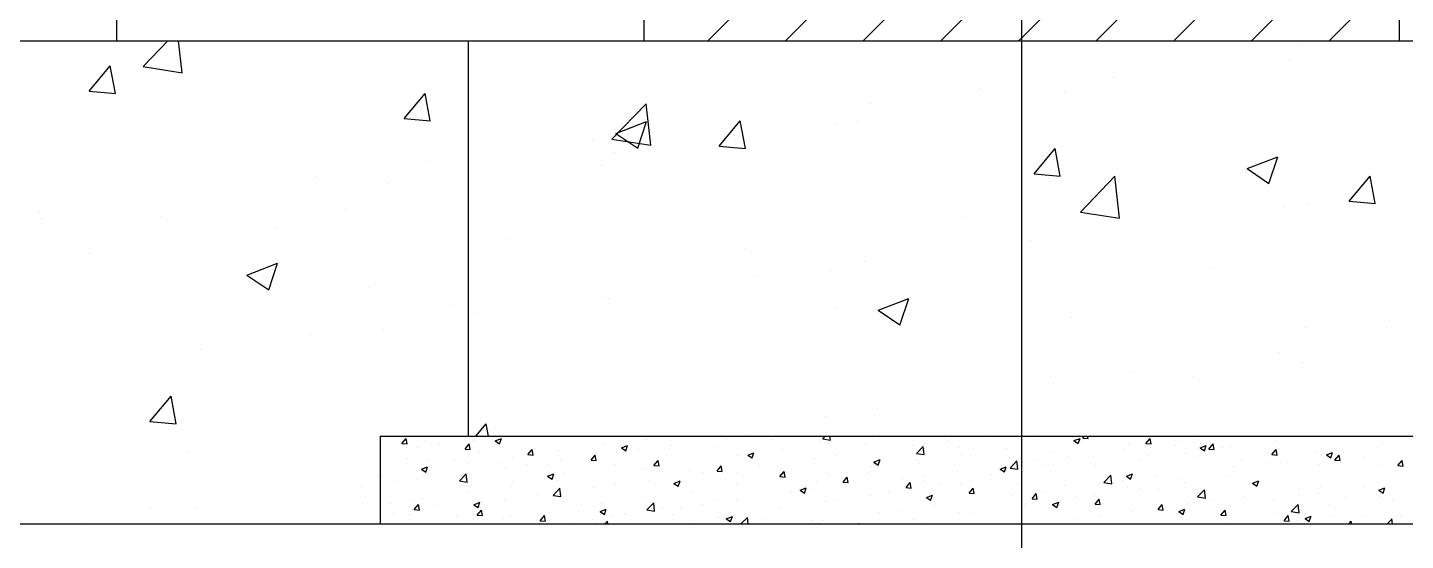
# Model space of a CAD drawing. Header units: metres. Extents: x 0 to 420, y 0 to 297.
# Drawn here: x 80.4 to 167.5, y 99 to 131.5 of the extents above; entities that cross this region are included whole.
import ezdxf

# ---------------------------------------------------------------- set-up
doc = ezdxf.new("R2010")
doc.units = ezdxf.units.M

msp = doc.modelspace()

# ---------------------------------------------------------------- linework, layer by layer
for p, q in [((143.22, 267.85), (143.22, 43.41)), ((123.39, 130.63), (143.22, 150.45)), ((85.99, 147.3), (85.99, 130.63)), ((143.22, 130.81), (160.44, 148.03)), ((128.3, 130.63), (143.22, 145.54)), ((147.95, 130.63), (160.44, 143.12)), ((133.21, 130.63), (143.22, 140.63)), ((152.86, 130.63), (162.86, 140.63)), ((119.33, 137.3), (119.33, 130.63)), ((157.77, 130.63), (164.43, 137.3)), ((167.11, 137.3), (167.11, 130.63)), ((138.12, 130.63), (143.22, 135.72)), ((162.68, 130.63), (167.11, 135.06)), ((143.04, 130.63), (143.22, 130.81)), ((69.33, 130.63), (108.22, 130.63)), ((87.67, 129.01), (89.23, 130.63)), ((90.14, 128.62), (89.91, 130.63)), ((108.22, 130.63), (178.22, 130.63)), ((108.22, 130.63), (108.22, 105.63)), ((160.76, 130.45), (160.76, 130.45)), ((84.25, 127.46), (85.59, 129.05)), ((85.91, 127.31), (85.59, 129.05)), ((87.67, 129.01), (90.14, 128.62)), ((151.12, 128.99), (151.12, 128.99)), ((160.19, 129.4), (160.19, 129.4)), ((89.12, 128.79), (89.12, 128.79)), ((149.06, 128.32), (149.06, 128.32)), ((84.25, 127.46), (85.91, 127.31)), ((104.17, 125.72), (105.51, 127.31)), ((105.83, 125.57), (105.51, 127.31)), ((140.6, 127.6), (140.6, 127.6)), ((145.93, 127.44), (145.93, 127.44)), ((117.32, 124.41), (119.48, 126.66)), ((119.79, 124.03), (119.48, 126.66)), ((133.65, 126.69), (133.65, 126.69)), ((104.17, 125.72), (105.83, 125.57)), ((117.57, 124.78), (119.51, 125.53)), ((118.95, 123.85), (119.51, 125.53)), ((124.1, 123.97), (125.44, 125.57)), ((125.76, 123.83), (125.44, 125.57)), ((132.86, 125.54), (132.86, 125.54)), ((117.57, 124.78), (118.95, 123.85)), ((131.5, 125.36), (131.5, 125.36)), ((116.11, 124.38), (116.11, 124.38)), ((117.32, 124.41), (119.79, 124.03)), ((124.1, 123.97), (125.76, 123.83)), ((144.02, 122.23), (145.36, 123.82)), ((145.68, 122.08), (145.36, 123.82)), ((105.58, 122.99), (105.58, 122.99)), ((117.47, 123.58), (117.47, 123.58)), ((157.49, 122.56), (159.43, 123.3)), ((158.87, 121.62), (159.43, 123.3)), ((98.63, 122.08), (98.63, 122.08)), ((116.66, 122.76), (116.66, 122.76)), ((144.02, 122.23), (145.68, 122.08)), ((146.96, 119.81), (149.13, 122.07)), ((149.43, 119.43), (149.13, 122.07)), ((155.72, 122.22), (155.72, 122.22)), ((157.49, 122.56), (158.87, 121.62)), ((163.94, 120.49), (165.28, 122.08)), ((165.6, 120.34), (165.28, 122.08)), ((103.21, 121.63), (103.21, 121.63)), ((161.36, 120.34), (161.36, 120.34)), ((163.94, 120.49), (165.61, 120.34)), ((81.09, 119.77), (81.09, 119.77)), ((88.78, 119.54), (88.78, 119.54)), ((100.46, 119.98), (100.46, 119.98)), ((139.52, 119.44), (139.52, 119.44)), ((146.96, 119.81), (149.43, 119.43)), ((159.85, 120.15), (159.85, 120.15)), ((81.21, 119.39), (81.21, 119.39)), ((96.04, 118.77), (96.04, 118.77)), ((110.87, 118.14), (110.87, 118.14)), ((143.81, 118.03), (143.81, 118.03)), ((145.59, 118.2), (145.59, 118.2)), ((84.26, 117.2), (84.26, 117.2)), ((125.7, 117.51), (125.7, 117.51)), ((140.53, 116.89), (140.53, 116.89)), ((94.23, 115.82), (96.17, 116.57)), ((95.61, 114.89), (96.17, 116.57)), ((123.32, 116.66), (123.32, 116.66)), ((131.16, 116.11), (131.16, 116.11)), ((133.29, 116.65), (133.29, 116.65)), ((155.35, 116.26), (155.35, 116.26)), ((87.07, 115.66), (87.07, 115.66)), ((94.23, 115.82), (95.61, 114.89)), ((126.34, 115.73), (126.34, 115.73)), ((101.9, 115.03), (101.9, 115.03)), ((116.73, 114.41), (116.73, 114.41)), ((117.13, 114.33), (117.13, 114.33)), ((134.15, 113.6), (136.09, 114.34)), ((135.53, 112.66), (136.09, 114.34)), ((107.12, 113.88), (107.12, 113.88)), ((108.8, 113.42), (108.8, 113.42)), ((131.55, 113.78), (131.55, 113.78)), ((134.15, 113.6), (135.53, 112.67)), ((146.38, 113.15), (146.38, 113.15)), ((161.21, 112.53), (161.21, 112.53)), ((166.33, 112.5), (166.33, 112.5)), ((98.28, 112.04), (98.28, 112.04)), ((102.87, 112.38), (102.87, 112.38)), ((90.92, 111.1), (90.92, 111.1)), ((91.32, 111.12), (91.32, 111.12)), ((159.52, 110.9), (159.52, 110.9)), ((88.44, 110.3), (88.44, 110.3)), ((161, 110.3), (161, 110.3)), ((145.25, 108.95), (145.25, 108.95)), ((150.13, 109.72), (150.13, 109.72)), ((154.05, 109.38), (154.05, 109.38)), ((88.1, 106.56), (89.44, 108.16)), ((89.76, 106.42), (89.44, 108.16)), ((88.1, 106.56), (89.76, 106.42)), ((108.71, 105.63), (109.37, 106.42)), ((109.51, 105.63), (109.37, 106.42)), ((130.83, 106.87), (130.83, 106.87)), ((133.93, 106.94), (133.93, 106.94)), ((136.51, 107.07), (136.51, 107.07)), ((102.66, 105.63), (183.77, 105.63)), ((102.66, 105.63), (102.66, 100.08)), ((104.04, 105.17), (104.31, 105.49)), ((104.37, 105.14), (104.31, 105.49)), ((109.94, 105.33), (110.33, 105.48)), ((110.21, 105.15), (110.33, 105.48)), ((124.48, 105.57), (124.48, 105.57)), ((124.6, 105.51), (124.6, 105.51)), ((125.99, 105.69), (125.99, 105.69)), ((127.26, 105.53), (127.26, 105.53)), ((130.65, 105.46), (130.81, 105.63)), ((130.65, 105.46), (131.14, 105.39)), ((131.14, 105.39), (131.11, 105.63)), ((133.82, 105.57), (133.82, 105.57)), ((138.79, 105.63), (138.83, 105.6)), ((138.83, 105.6), (138.84, 105.63)), ((140.64, 105.62), (140.64, 105.62)), ((141.11, 105.56), (141.11, 105.56)), ((146.47, 105.55), (146.47, 105.55)), ((146.54, 105.35), (146.93, 105.49)), ((146.82, 105.16), (146.93, 105.49)), ((147.1, 105.51), (147.2, 105.63)), ((147.1, 105.51), (147.44, 105.48)), ((147.44, 105.48), (147.41, 105.63)), ((151.09, 105.16), (151.36, 105.48)), ((151.42, 105.14), (151.36, 105.48)), ((90.51, 104.65), (90.51, 104.65)), ((104.04, 105.17), (104.37, 105.14)), ((104.37, 105.35), (104.37, 105.35)), ((105.05, 104.93), (105.05, 104.93)), ((105.47, 105.38), (105.47, 105.38)), ((106.44, 105.11), (106.44, 105.11)), ((108.03, 104.82), (108.3, 105.14)), ((108.03, 104.82), (108.36, 104.79)), ((108.36, 104.79), (108.29, 105.14)), ((108.54, 105.39), (108.54, 105.39)), ((108.94, 104.69), (108.94, 104.69)), ((109.94, 105.33), (110.21, 105.15)), ((112.01, 104.47), (112.28, 104.79)), ((112.18, 105.25), (112.18, 105.25)), ((112.34, 104.44), (112.28, 104.79)), ((113.94, 104.7), (113.94, 104.7)), ((116.8, 105.09), (116.8, 105.09)), ((117.92, 104.89), (118.31, 105.04)), ((117.92, 104.89), (118.2, 104.7)), ((118.2, 104.7), (118.31, 105.04)), ((118.98, 104.77), (118.98, 104.77)), ((119.6, 105.44), (119.6, 105.44)), ((121.09, 105.04), (121.09, 105.04)), ((124.02, 104.97), (124.02, 104.97)), ((125.91, 104.44), (126.29, 104.59)), ((126.18, 104.26), (126.29, 104.59)), ((127.45, 105.44), (127.45, 105.44)), ((128.08, 104.76), (128.08, 104.76)), ((130.42, 105.31), (130.42, 105.31)), ((130.96, 105.17), (130.96, 105.17)), ((133.38, 105.19), (133.38, 105.19)), ((133.63, 104.7), (133.63, 104.7)), ((136.35, 105.06), (136.35, 105.06)), ((136.58, 104.54), (137.01, 104.99)), ((137.07, 104.47), (137.01, 104.99)), ((137.14, 105.16), (137.14, 105.16)), ((138.53, 105.34), (138.53, 105.34)), ((139.31, 104.94), (139.31, 104.94)), ((142.28, 104.81), (142.28, 104.81)), ((142.29, 104.88), (142.29, 104.88)), ((143.23, 104.99), (143.23, 104.99)), ((144.07, 105.43), (144.07, 105.43)), ((145.1, 105.23), (145.1, 105.23)), ((145.24, 104.69), (145.24, 104.69)), ((146.54, 105.35), (146.82, 105.16)), ((147.04, 105.31), (147.04, 105.31)), ((149.69, 104.81), (149.69, 104.81)), ((150, 105.18), (150, 105.18)), ((151.04, 104.89), (151.04, 104.89)), ((151.08, 105), (151.08, 105)), ((151.09, 105.16), (151.42, 105.14)), ((152.97, 105.06), (152.97, 105.06)), ((153.18, 105.27), (153.18, 105.27)), ((154.28, 105.44), (154.28, 105.44)), ((154.53, 104.9), (154.91, 105.05)), ((154.53, 104.9), (154.8, 104.71)), ((154.8, 104.71), (154.91, 105.05)), ((155.07, 104.82), (155.34, 105.14)), ((155.07, 104.82), (155.41, 104.79)), ((155.41, 104.79), (155.34, 105.14)), ((155.94, 104.93), (155.94, 104.93)), ((156.46, 104.97), (156.46, 104.97)), ((158.9, 104.81), (158.9, 104.81)), ((159.06, 104.47), (159.33, 104.79)), ((159.31, 105.36), (159.31, 105.36)), ((159.39, 104.44), (159.33, 104.79)), ((161.87, 104.68), (161.87, 104.68)), ((162.51, 104.46), (162.9, 104.6)), ((162.79, 104.27), (162.9, 104.6)), ((162.88, 104.61), (162.88, 104.61)), ((163.62, 104.65), (163.62, 104.65)), ((165.73, 104.93), (165.73, 104.93)), ((166.12, 105.17), (166.12, 105.17)), ((104.41, 104.24), (104.41, 104.24)), ((105.7, 104.14), (105.7, 104.14)), ((107.38, 104.11), (107.38, 104.11)), ((108.25, 103.92), (108.25, 103.92)), ((110.34, 103.99), (110.34, 103.99)), ((111.06, 104.28), (111.06, 104.28)), ((111.98, 103.85), (111.98, 103.85)), ((112.01, 104.47), (112.34, 104.44)), ((113.31, 103.86), (113.31, 103.86)), ((114.08, 104.12), (114.08, 104.12)), ((116, 104.12), (116.26, 104.44)), ((116, 104.12), (116.33, 104.09)), ((116.33, 104.09), (116.26, 104.44)), ((116.28, 103.74), (116.28, 103.74)), ((117.54, 103.86), (117.54, 103.86)), ((117.59, 104.58), (117.59, 104.58)), ((119.98, 103.78), (120.25, 104.09)), ((119.98, 103.78), (120.31, 103.75)), ((120.31, 103.75), (120.25, 104.09)), ((120.78, 104.42), (120.78, 104.42)), ((122.42, 104.01), (122.42, 104.01)), ((123.97, 103.43), (124.23, 103.75)), ((124.3, 103.4), (124.23, 103.75)), ((125.27, 104.4), (125.27, 104.4)), ((125.91, 104.44), (126.18, 104.26)), ((126.63, 103.78), (126.63, 103.78)), ((130.14, 104.24), (130.14, 104.24)), ((131.53, 104.42), (131.53, 104.42)), ((133.75, 103.72), (133.75, 103.72)), ((133.89, 104), (134.28, 104.15)), ((133.89, 104), (134.17, 103.81)), ((134.17, 103.81), (134.28, 104.15)), ((136.56, 104.07), (136.56, 104.07)), ((136.58, 104.54), (137.07, 104.47)), ((136.75, 103.88), (136.75, 103.88)), ((139.44, 104.49), (139.44, 104.49)), ((139.99, 104.44), (139.99, 104.44)), ((142.51, 103.62), (142.94, 104.08)), ((142.68, 103.89), (142.68, 103.89)), ((143, 103.55), (142.94, 104.08)), ((144.07, 104.07), (144.07, 104.07)), ((144.56, 103.77), (144.56, 103.77)), ((146.18, 104.35), (146.18, 104.35)), ((147.8, 104.33), (147.8, 104.33)), ((147.92, 103.8), (147.92, 103.8)), ((148.21, 104.56), (148.21, 104.56)), ((150.77, 104.19), (150.77, 104.19)), ((151.18, 104.44), (151.18, 104.44)), ((153.58, 104.55), (153.58, 104.55)), ((154.14, 104.31), (154.14, 104.31)), ((156.62, 103.73), (156.62, 103.73)), ((157.11, 104.19), (157.11, 104.19)), ((158.72, 104), (158.72, 104)), ((159.06, 104.47), (159.39, 104.44)), ((159.64, 104.05), (159.64, 104.05)), ((160.07, 104.06), (160.07, 104.06)), ((162.05, 103.86), (162.05, 103.86)), ((162.23, 104.47), (162.23, 104.47)), ((162.51, 104.46), (162.79, 104.27)), ((163.04, 104.12), (163.31, 104.44)), ((163.04, 104.12), (163.38, 104.09)), ((163.04, 103.94), (163.04, 103.94)), ((163.38, 104.09), (163.31, 104.44)), ((164.83, 104.56), (164.83, 104.56)), ((164.94, 104.28), (164.94, 104.28)), ((166, 103.81), (166, 103.81)), ((167.03, 103.77), (167.3, 104.09)), ((167.03, 103.77), (167.36, 103.74)), ((167.36, 103.74), (167.3, 104.09)), ((102.53, 103.13), (102.53, 103.13)), ((104.98, 102.92), (104.98, 102.92)), ((105.27, 103.54), (105.66, 103.69)), ((105.27, 103.54), (105.55, 103.36)), ((105.4, 103.53), (105.4, 103.53)), ((105.55, 103.35), (105.66, 103.69)), ((107.08, 103.2), (107.08, 103.2)), ((107.67, 102.81), (108.1, 103.26)), ((108.16, 102.73), (108.1, 103.26)), ((110.59, 103.66), (110.59, 103.66)), ((113.25, 103.1), (113.64, 103.25)), ((113.25, 103.1), (113.53, 102.91)), ((113.53, 102.91), (113.64, 103.25)), ((113.88, 102.85), (113.88, 102.85)), ((114.3, 103.3), (114.3, 103.3)), ((116.73, 103.24), (116.73, 103.24)), ((119.24, 103.61), (119.24, 103.61)), ((119.53, 103.59), (119.53, 103.59)), ((119.63, 102.85), (119.63, 102.85)), ((122.21, 103.49), (122.21, 103.49)), ((123.13, 103.32), (123.13, 103.32)), ((123.97, 103.43), (124.3, 103.4)), ((124.53, 103.5), (124.53, 103.5)), ((125.17, 103.36), (125.17, 103.36)), ((127.95, 103.08), (128.22, 103.4)), ((127.95, 103.08), (128.28, 103.05)), ((128.01, 102.91), (128.01, 102.91)), ((128.14, 103.24), (128.14, 103.24)), ((128.28, 103.05), (128.22, 103.4)), ((130.9, 103.32), (130.9, 103.32)), ((131.1, 103.11), (131.1, 103.11)), ((131.94, 102.73), (132.2, 103.05)), ((132.27, 102.7), (132.2, 103.05)), ((133.51, 103.33), (133.51, 103.33)), ((134.07, 102.99), (134.07, 102.99)), ((135.68, 102.97), (135.68, 102.97)), ((137.04, 102.86), (137.04, 102.86)), ((137.07, 103.15), (137.07, 103.15)), ((139.17, 103.43), (139.17, 103.43)), ((141.32, 103.22), (141.32, 103.22)), ((141.87, 103.55), (142.26, 103.7)), ((141.87, 103.55), (142.15, 103.37)), ((142.15, 103.37), (142.26, 103.7)), ((142.23, 103.03), (142.23, 103.03)), ((142.51, 103.62), (143, 103.55)), ((145.03, 103.39), (145.03, 103.39)), ((148.44, 102.7), (148.87, 103.16)), ((148.93, 102.63), (148.87, 103.16)), ((149.86, 103.11), (150.25, 103.26)), ((149.86, 103.11), (150.13, 102.92)), ((150.13, 102.92), (150.25, 103.26)), ((151.72, 103.08), (151.72, 103.08)), ((153.16, 102.94), (153.16, 102.94)), ((155.23, 103.54), (155.23, 103.54)), ((156.39, 103.12), (156.39, 103.12)), ((156.4, 103.5), (156.4, 103.5)), ((159.25, 103.51), (159.25, 103.51)), ((101.49, 102.46), (101.49, 102.46)), ((103.59, 102.74), (103.59, 102.74)), ((107.67, 102.81), (108.16, 102.73)), ((107.82, 102.19), (107.82, 102.19)), ((108.18, 102.08), (108.18, 102.08)), ((110.99, 102.43), (110.99, 102.43)), ((111.06, 102.75), (111.06, 102.75)), ((113.6, 101.89), (114.03, 102.34)), ((114.09, 101.81), (114.03, 102.34)), ((116.13, 102.39), (116.13, 102.39)), ((117.52, 102.58), (117.52, 102.58)), ((121.24, 102.65), (121.63, 102.8)), ((121.24, 102.65), (121.51, 102.47)), ((121.51, 102.46), (121.63, 102.8)), ((122.35, 102.16), (122.35, 102.16)), ((125.21, 102.55), (125.21, 102.55)), ((127.03, 102.21), (127.03, 102.21)), ((128.68, 102.05), (128.68, 102.05)), ((129.22, 102.21), (129.61, 102.36)), ((129.22, 102.21), (129.5, 102.02)), ((129.5, 102.02), (129.61, 102.36)), ((130.07, 102.23), (130.07, 102.23)), ((130.27, 102.77), (130.27, 102.77)), ((131.94, 102.73), (132.27, 102.7)), ((132.17, 102.51), (132.17, 102.51)), ((134.84, 102.11), (134.84, 102.11)), ((135.92, 102.38), (136.19, 102.7)), ((135.92, 102.38), (136.25, 102.35)), ((136.25, 102.35), (136.19, 102.7)), ((136.49, 102.22), (136.49, 102.22)), ((138.08, 102.66), (138.08, 102.66)), ((139.37, 102.64), (139.37, 102.64)), ((139.91, 102.03), (140.17, 102.35)), ((139.91, 102.03), (140.24, 102)), ((140, 102.74), (140, 102.74)), ((140.24, 102), (140.17, 102.35)), ((142.97, 102.61), (142.97, 102.61)), ((143.89, 101.68), (144.16, 102)), ((144.22, 101.65), (144.16, 102)), ((144.72, 102.16), (144.72, 102.16)), ((145.93, 102.49), (145.93, 102.49)), ((148.23, 102.62), (148.23, 102.62)), ((148.44, 102.7), (148.93, 102.63)), ((148.9, 102.36), (148.9, 102.36)), ((149.62, 102.8), (149.62, 102.8)), ((149.92, 102.39), (149.92, 102.39)), ((150.7, 102.34), (150.7, 102.34)), ((151.86, 102.23), (151.86, 102.23)), ((153.51, 102.7), (153.51, 102.7)), ((154.36, 101.79), (154.8, 102.24)), ((154.86, 101.71), (154.8, 102.24)), ((154.83, 102.11), (154.83, 102.11)), ((157.8, 101.98), (157.8, 101.98)), ((157.84, 102.66), (158.23, 102.81)), ((157.84, 102.66), (158.12, 102.48)), ((158.12, 102.48), (158.23, 102.81)), ((160.77, 102.27), (160.77, 102.27)), ((161.98, 102.01), (161.98, 102.01)), ((162.16, 102.46), (162.16, 102.46)), ((164.27, 102.73), (164.27, 102.73)), ((164.87, 102.43), (164.87, 102.43)), ((165.83, 102.22), (166.21, 102.37)), ((165.83, 102.22), (166.1, 102.03)), ((166.1, 102.03), (166.21, 102.37)), ((101.53, 101.38), (101.53, 101.38)), ((103.33, 101.4), (103.33, 101.4)), ((104.58, 101.63), (104.58, 101.63)), ((104.81, 100.99), (105.08, 101.31)), ((105.15, 100.96), (105.08, 101.31)), ((105.33, 101.68), (105.33, 101.68)), ((106.3, 101.28), (106.3, 101.28)), ((108.59, 101.3), (108.97, 101.45)), ((108.59, 101.3), (108.86, 101.12)), ((108.86, 101.12), (108.97, 101.45)), ((109.13, 101.47), (109.13, 101.47)), ((109.26, 101.15), (109.26, 101.15)), ((110.52, 101.65), (110.52, 101.65)), ((112.62, 101.93), (112.62, 101.93)), ((113.6, 101.89), (114.09, 101.81)), ((116.66, 101.39), (116.66, 101.39)), ((119.47, 101.74), (119.47, 101.74)), ((119.53, 100.97), (119.96, 101.42)), ((120.02, 100.89), (119.96, 101.42)), ((120.55, 101.1), (120.55, 101.1)), ((121.67, 101.12), (121.67, 101.12)), ((123.06, 101.31), (123.06, 101.31)), ((123.79, 101.66), (123.79, 101.66)), ((125.17, 101.58), (125.17, 101.58)), ((130.83, 101.48), (130.83, 101.48)), ((131.6, 101.55), (131.6, 101.55)), ((133.68, 101.87), (133.68, 101.87)), ((137.21, 101.76), (137.59, 101.91)), ((137.21, 101.76), (137.48, 101.58)), ((137.48, 101.57), (137.59, 101.91)), ((137.71, 101.24), (137.71, 101.24)), ((141.22, 101.7), (141.22, 101.7)), ((142.16, 101.18), (142.16, 101.18)), ((142.61, 101.88), (142.61, 101.88)), ((143.44, 101.27), (143.44, 101.27)), ((143.89, 101.68), (144.22, 101.65)), ((144.96, 101.54), (144.96, 101.54)), ((145.19, 101.32), (145.58, 101.47)), ((145.19, 101.32), (145.47, 101.13)), ((145.47, 101.13), (145.58, 101.47)), ((146.68, 101.83), (146.68, 101.83)), ((147.85, 101.95), (147.85, 101.95)), ((147.88, 101.33), (148.14, 101.65)), ((147.88, 101.33), (148.21, 101.31)), ((148.21, 101.31), (148.14, 101.65)), ((151.86, 100.99), (152.13, 101.31)), ((152.19, 100.96), (152.13, 101.3)), ((153.77, 101.35), (153.77, 101.35)), ((154.36, 101.79), (154.86, 101.71)), ((155.16, 101.54), (155.16, 101.54)), ((156.33, 101.27), (156.33, 101.27)), ((157.26, 101.81), (157.26, 101.81)), ((159.18, 101.66), (159.18, 101.66)), ((160.29, 100.87), (160.73, 101.32)), ((160.79, 100.79), (160.73, 101.32)), ((160.76, 101.86), (160.76, 101.86)), ((162.65, 101.3), (162.65, 101.3)), ((163.73, 101.73), (163.73, 101.73)), ((165.89, 101.85), (165.89, 101.85)), ((166.69, 101.61), (166.69, 101.61)), ((88.11, 101.05), (88.11, 101.05)), ((90.97, 101.08), (90.97, 101.08)), ((103.52, 100.73), (103.52, 100.73)), ((104.5, 100.65), (104.5, 100.65)), ((104.81, 100.99), (105.15, 100.96)), ((105.62, 101.01), (105.62, 101.01)), ((107.47, 100.53), (107.47, 100.53)), ((108.12, 100.23), (108.12, 100.23)), ((108.8, 100.64), (109.07, 100.96)), ((108.8, 100.64), (109.13, 100.61)), ((109.13, 100.61), (109.07, 100.96)), ((110.43, 100.4), (110.43, 100.4)), ((110.92, 100.58), (110.92, 100.58)), ((112.23, 101.02), (112.23, 101.02)), ((112.78, 100.29), (113.05, 100.61)), ((112.78, 100.29), (113.11, 100.26)), ((113.11, 100.26), (113.05, 100.61)), ((113.4, 100.28), (113.4, 100.28)), ((113.81, 101), (113.81, 101)), ((115.19, 100.9), (115.19, 100.9)), ((116.06, 100.39), (116.06, 100.39)), ((116.57, 100.86), (116.96, 101.01)), ((116.57, 100.86), (116.85, 100.67)), ((116.85, 100.67), (116.96, 101.01)), ((116.88, 100.08), (117.04, 100.26)), ((117.07, 100.08), (117.04, 100.26)), ((117.31, 100.54), (117.31, 100.54)), ((118.16, 100.77), (118.16, 100.77)), ((118.16, 100.66), (118.16, 100.66)), ((119.53, 100.97), (120.02, 100.89)), ((121.13, 100.65), (121.13, 100.65)), ((122.29, 100.31), (122.29, 100.31)), ((124.09, 100.52), (124.09, 100.52)), ((124.55, 100.41), (124.94, 100.56)), ((124.55, 100.41), (124.83, 100.23)), ((124.83, 100.23), (124.94, 100.56)), ((125.12, 100.44), (125.12, 100.44)), ((125.14, 100.7), (125.14, 100.7)), ((125.48, 100.08), (125.89, 100.5)), ((125.94, 100.08), (125.89, 100.5)), ((127.06, 100.4), (127.06, 100.4)), ((127.94, 101.06), (127.94, 101.06)), ((128.36, 100.99), (128.36, 100.99)), ((130.02, 100.27), (130.02, 100.27)), ((130.71, 100.32), (130.71, 100.32)), ((134.22, 100.78), (134.22, 100.78)), ((135.61, 100.96), (135.61, 100.96)), ((136.42, 100.37), (136.42, 100.37)), ((139.31, 100.79), (139.31, 100.79)), ((140.2, 100.72), (140.2, 100.72)), ((146.76, 100.43), (146.76, 100.43)), ((148.15, 100.61), (148.15, 100.61)), ((150.26, 100.89), (150.26, 100.89)), ((150.63, 100.49), (150.63, 100.49)), ((151.86, 100.99), (152.19, 100.96)), ((153.17, 100.87), (153.56, 101.02)), ((153.17, 100.87), (153.45, 100.69)), ((153.44, 100.85), (153.44, 100.85)), ((153.45, 100.69), (153.56, 101.02)), ((155.84, 100.64), (156.11, 100.96)), ((155.84, 100.64), (156.18, 100.61)), ((156.18, 100.61), (156.11, 100.96)), ((159.41, 100.74), (159.41, 100.74)), ((159.83, 100.29), (160.1, 100.61)), ((159.83, 100.29), (160.16, 100.26)), ((160.16, 100.26), (160.1, 100.61)), ((160.29, 100.87), (160.79, 100.79)), ((160.7, 100.27), (160.7, 100.27)), ((161.16, 100.43), (161.55, 100.58)), ((161.16, 100.43), (161.43, 100.24)), ((161.43, 100.24), (161.55, 100.58)), ((162.8, 100.54), (162.8, 100.54)), ((163.93, 100.08), (164.08, 100.26)), ((164.12, 100.08), (164.08, 100.26)), ((164.8, 100.58), (164.8, 100.58)), ((166.31, 101), (166.31, 101)), ((166.35, 100.08), (166.66, 100.4)), ((166.69, 100.08), (166.65, 100.4)), ((167.22, 100.63), (167.22, 100.63)), ((69.33, 100.08), (102.66, 100.08)), ((84.02, 100.16), (84.02, 100.16)), ((102.66, 100.08), (183.77, 100.08)), ((114.67, 100.2), (114.67, 100.2)), ((116.37, 100.15), (116.37, 100.15)), ((132.81, 100.08), (132.93, 100.12)), ((132.91, 100.08), (132.93, 100.12)), ((132.99, 100.15), (132.99, 100.15)), ((136.96, 100.16), (136.96, 100.16)), ((147.78, 100.1), (147.78, 100.1)), ((156.17, 100.18), (156.17, 100.18)), ((159.31, 100.08), (159.31, 100.08)), ((161.92, 100.16), (161.92, 100.16))]:
    msp.add_line(p, q)

doc.saveas('drawing.dxf')
